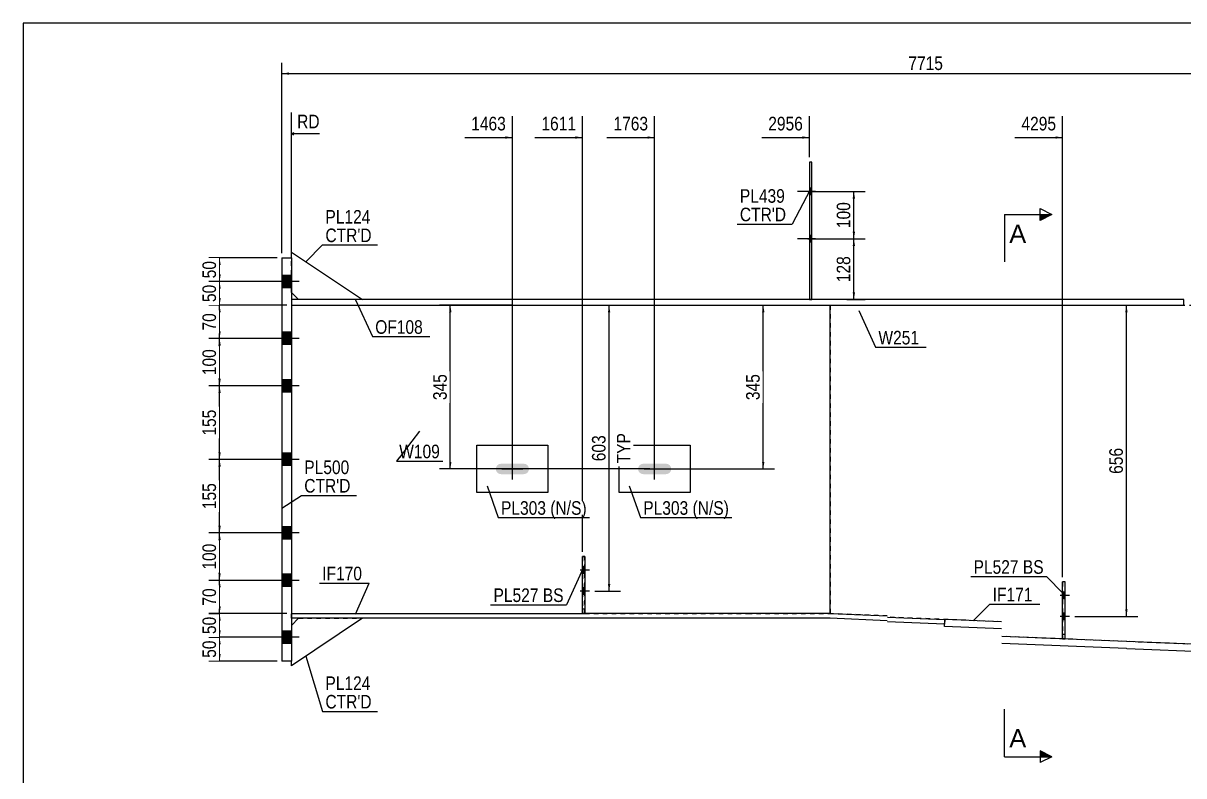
# Model space of a CAD drawing. Header units: millimetres. Extents: x -59 to 343, y -185 to 92.
# Drawn here: x -56.6 to 188.2, y -66.7 to 92 of the extents above; entities that cross this region are included whole.
import ezdxf

# ---------------------------------------------------------------- set-up
doc = ezdxf.new("R2010")
doc.units = ezdxf.units.MM
doc.linetypes.add('DXK_LINE_DOT1', pattern=[1.8814, 0.9407, -0.9407])
doc.linetypes.add('DXK_LINE_DOT2', pattern=[3.9198, 1.9599, -1.9599])
doc.styles.add('Arial', font='ARIAL.TTF', dxfattribs={"height": 0.2})
doc.styles.add('Arial Narrow', font='ARIALN.TTF', dxfattribs={"height": 0.2})

# ---------------------------------------------------------------- blocks, each defined once
blk = doc.blocks.new('Unknown-623699941-1210')
at = {"color": 5, "linetype": 'Continuous'}
for p, q in [((343.42, 91.96), (-56.58, 91.96)), ((-56.58, 91.96), (-56.58, -185.04))]:
    blk.add_line(p, q, dxfattribs=at)
blk = doc.blocks.new('Part-623699941-1585 - 1549')
at = {"color": 2, "linetype": 'Continuous'}
for p, q in [((113.63, -32.5), (113.63, 32.5)), ((251.7, -51.12), (251.54, -51.11))]:
    blk.add_line(p, q, dxfattribs=at)
at = {"color": 7, "linetype": 'DXK_LINE_DOT1'}
for p, q in [((113.63, 32.5), (125.63, 32.5)), ((125.73, 32.5), (149.75, 32.5)), ((149.85, 32.5), (176.1, 32.5)), ((176.2, 32.5), (200.2, 32.5)), ((200.3, 32.5), (226.55, 32.5)), ((226.65, 32.5), (265, 32.5)), ((265, 32.5), (251.7, -51.12)), ((125.63, -32.99), (113.63, -32.5)), ((149.75, -34.23), (125.73, -33.24)), ((176.1, -38.39), (149.85, -37.31)), ((200.2, -39.39), (176.2, -38.4)), ((226.55, -49.46), (200.3, -48.37)), ((251.54, -51.11), (226.65, -50.08))]:
    blk.add_line(p, q, dxfattribs=at)
blk = doc.blocks.new('Bolt-623699941-4650 - 1549')
at = {"color": 3, "linetype": 'DXK_LINE_DOT2'}
for p, q in [((164.1, -28.69), (160.8, -28.69)), ((163.15, -27.99), (162.65, -27.99)), ((163.15, -29.39), (162.65, -29.39)), ((164.1, -33.12), (160.8, -33.12)), ((163.15, -32.42), (162.65, -32.42)), ((163.15, -33.82), (162.65, -33.82))]:
    blk.add_line(p, q, dxfattribs=at)
blk = doc.blocks.new('Part-623699941-1558 - 1549')
at = {"color": 2, "linetype": 'Continuous'}
for p, q in [((27, 33.7), (0, 33.7)), ((0, 32.5), (27, 32.5)), ((96.1, 33.7), (27.1, 33.7)), ((27.1, 32.5), (96.1, 32.5)), ((125.63, 33.7), (96.2, 33.7)), ((96.2, 32.5), (125.63, 32.5)), ((149.75, 33.7), (125.73, 33.7)), ((125.73, 32.5), (149.75, 32.5)), ((176.1, 33.7), (149.85, 33.7)), ((149.85, 32.5), (176.1, 32.5)), ((188.2, 33.7), (176.2, 33.7)), ((176.2, 32.5), (188.2, 32.5)), ((188.2, 32.5), (188.2, 33.7))]:
    blk.add_line(p, q, dxfattribs=at)
at = {"color": 7, "linetype": 'DXK_LINE_DOT1'}
blk.add_line((0, 33.7), (0, 32.5), dxfattribs=at)
blk = doc.blocks.new('Part-623699941-1590 - 1549')
at = {"color": 2, "linetype": 'Continuous'}
for p, q in [((0, -32.5), (27, -32.5)), ((27, -33.5), (0, -33.5)), ((27.1, -32.5), (61.4, -32.5)), ((96.1, -33.5), (27.1, -33.5)), ((96.1, -32.5), (61.9, -32.5)), ((113.63, -32.5), (96.2, -32.5)), ((113.61, -33.5), (96.2, -33.5)), ((125.63, -34), (113.61, -33.5)), ((113.63, -32.5), (125.63, -32.99)), ((125.73, -33.24), (137.79, -33.74)), ((137.75, -34.74), (125.73, -34.24)), ((137.79, -33.74), (137.75, -34.74))]:
    blk.add_line(p, q, dxfattribs=at)
at = {"color": 7, "linetype": 'DXK_LINE_DOT1'}
for p, q in [((0, -33.5), (0, -32.5)), ((61.9, -32.5), (61.4, -32.5))]:
    blk.add_line(p, q, dxfattribs=at)
blk = doc.blocks.new('Part-623699941-1634 - 1549')
at = {"color": 2, "linetype": 'Continuous'}
for p, q in [((69.1, -7.01), (69.1, 2.99)), ((69.1, 2.99), (84.1, 2.99)), ((84.1, 2.99), (84.1, -7.01)), ((84.1, -7.01), (69.1, -7.01))]:
    blk.add_line(p, q, dxfattribs=at)
blk = doc.blocks.new('Part-623699941-1639 - 1549')
at = {"color": 2, "linetype": 'Continuous'}
for p, q in [((39.1, -7.01), (39.1, 2.99)), ((39.1, 2.99), (54.1, 2.99)), ((54.1, 2.99), (54.1, -7.01)), ((54.1, -7.01), (39.1, -7.01))]:
    blk.add_line(p, q, dxfattribs=at)
blk = doc.blocks.new('Part-623699941-4643 - 1549')
at = {"color": 2, "linetype": 'Continuous'}
for p, q in [((162.65, -37.82), (162.65, -25.82)), ((163.15, -25.82), (162.65, -25.82)), ((163.15, -37.82), (163.15, -25.82)), ((162.65, -37.82), (163.15, -37.82))]:
    blk.add_line(p, q, dxfattribs=at)
at = {"color": 7, "linetype": 'DXK_LINE_DOT1'}
blk.add_line((162.65, -36.82), (163.15, -36.82), dxfattribs=at)
blk = doc.blocks.new('Part-623699941-4644 - 1549')
at = {"color": 7, "linetype": 'DXK_LINE_DOT1'}
for p, q in [((162.65, -25.82), (162.65, -37.82)), ((163.15, -25.82), (162.65, -25.82)), ((163.15, -37.82), (163.15, -25.82)), ((162.65, -37.82), (163.15, -37.82))]:
    blk.add_line(p, q, dxfattribs=at)
blk = doc.blocks.new('Part-623699941-1831 - 1549')
at = {"color": 2, "linetype": 'Continuous'}
for p, q in [((0, 42.5), (0, 43.7)), ((0, 43.7), (15, 33.7)), ((1.5, 33.7), (0, 35.2))]:
    blk.add_line(p, q, dxfattribs=at)
at = {"color": 7, "linetype": 'DXK_LINE_DOT1'}
for p, q in [((0, 35.2), (0, 42.5)), ((15, 33.7), (1.5, 33.7))]:
    blk.add_line(p, q, dxfattribs=at)
blk = doc.blocks.new('Bolt-623699941-1752 - 1549')
at = {"linetype": 'Continuous'}
for points in [[(109.75, 55.8), (109.75, 57.2), (109.25, 57.2), (109.25, 55.8)], [(109.75, 55.8), (109.75, 57.2), (109.25, 57.2), (109.25, 55.8)], [(109.75, 45.8), (109.75, 47.2), (109.25, 47.2), (109.25, 45.8)], [(109.75, 45.8), (109.75, 47.2), (109.25, 47.2), (109.25, 45.8)]]:
    blk.add_hatch(color=3, dxfattribs=at).paths.add_polyline_path(points)
at = {"color": 3, "linetype": 'Continuous'}
for p, q in [((110.55, 56.5), (106.75, 56.5)), ((110.55, 56.5), (106.75, 56.5)), ((109.75, 57.2), (109.25, 57.2)), ((109.75, 57.2), (109.25, 57.2)), ((109.75, 55.8), (109.25, 55.8)), ((109.75, 55.8), (109.25, 55.8)), ((109.75, 47.2), (109.25, 47.2)), ((109.75, 47.2), (109.25, 47.2)), ((110.55, 46.5), (106.75, 46.5)), ((110.55, 46.5), (106.75, 46.5)), ((109.75, 45.8), (109.25, 45.8)), ((109.75, 45.8), (109.25, 45.8))]:
    blk.add_line(p, q, dxfattribs=at)
blk = doc.blocks.new('Bolt-623699941-4649 - 1549')
at = {"linetype": 'Continuous'}
for points in [[(163.15, -29.39), (163.15, -27.99), (162.65, -27.99), (162.65, -29.39)], [(163.15, -33.82), (163.15, -32.42), (162.65, -32.42), (162.65, -33.82)]]:
    blk.add_hatch(color=3, dxfattribs=at).paths.add_polyline_path(points)
at = {"color": 3, "linetype": 'Continuous'}
for p, q in [((163.15, -27.99), (162.65, -27.99)), ((163.95, -28.69), (162.65, -28.69)), ((163.15, -29.39), (162.65, -29.39)), ((163.15, -32.42), (162.65, -32.42)), ((163.95, -33.12), (162.65, -33.12)), ((163.15, -33.82), (162.65, -33.82))]:
    blk.add_line(p, q, dxfattribs=at)
blk = doc.blocks.new('Part-623699941-4645 - 1549')
at = {"color": 2, "linetype": 'Continuous'}
for p, q in [((61.4, -32.5), (61.4, -20.5)), ((61.4, -20.5), (61.9, -20.5)), ((61.9, -20.5), (61.9, -32.5)), ((61.9, -32.5), (61.4, -32.5))]:
    blk.add_line(p, q, dxfattribs=at)
at = {"color": 7, "linetype": 'DXK_LINE_DOT1'}
blk.add_line((61.4, -31.5), (61.9, -31.5), dxfattribs=at)
blk = doc.blocks.new('Bolt-623699941-4651 - 1549')
at = {"linetype": 'Continuous'}
for points in [[(61.9, -24.07), (61.9, -22.67), (61.4, -22.67), (61.4, -24.07)], [(61.9, -28.5), (61.9, -27.1), (61.4, -27.1), (61.4, -28.5)]]:
    blk.add_hatch(color=3, dxfattribs=at).paths.add_polyline_path(points)
at = {"color": 3, "linetype": 'Continuous'}
for p, q in [((61.9, -22.67), (61.4, -22.67)), ((62.7, -23.37), (61.4, -23.37)), ((61.9, -24.07), (61.4, -24.07)), ((61.9, -27.1), (61.4, -27.1)), ((62.7, -27.8), (61.4, -27.8)), ((61.9, -28.5), (61.4, -28.5))]:
    blk.add_line(p, q, dxfattribs=at)
blk = doc.blocks.new('Part-623699941-1743 - 1549')
at = {"color": 2, "linetype": 'Continuous'}
for p, q in [((109.75, 62.7), (109.25, 62.7)), ((109.25, 62.7), (109.25, 33.7)), ((109.75, 33.7), (109.75, 62.7))]:
    blk.add_line(p, q, dxfattribs=at)
at = {"color": 7, "linetype": 'DXK_LINE_DOT1'}
blk.add_line((109.25, 33.7), (109.75, 33.7), dxfattribs=at)
blk = doc.blocks.new('Part-623699941-1792 - 1549')
at = {"color": 7, "linetype": 'DXK_LINE_DOT1'}
for p, q in [((0, 32.5), (0, -32.5)), ((0, 32.5), (27, 32.5)), ((27.1, 32.5), (96.1, 32.5)), ((96.2, 32.5), (113.63, 32.5)), ((113.63, 32.5), (113.63, -32.5)), ((0, -32.5), (27, -32.5)), ((27.1, -32.5), (61.4, -32.5)), ((61.9, -32.5), (96.1, -32.5)), ((96.2, -32.5), (113.63, -32.5))]:
    blk.add_line(p, q, dxfattribs=at)
blk = doc.blocks.new('Bolt-623699941-1749 - 1549')
at = {"linetype": 'Continuous'}
blk.add_hatch(color=3, dxfattribs=at).paths.add_polyline_path([(79.78, -2.79), (80.02, -2.43), (80.1, -2.01), (80.02, -1.59), (79.78, -1.23), (79.42, -0.99), (79, -0.91), (74.2, -0.91), (73.78, -0.99), (73.42, -1.23), (73.18, -1.59), (73.1, -2.01), (73.18, -2.43), (73.42, -2.79), (73.78, -3.02), (74.2, -3.11), (79, -3.11), (79.42, -3.02)])
at = {"color": 3, "linetype": 'Continuous'}
for p, q in [((76.6, -4.21), (76.6, 0.19)), ((74.4, -2.01), (78.8, -2.01))]:
    blk.add_line(p, q, dxfattribs=at)
blk = doc.blocks.new('Bolt-623699941-1751 - 1549')
at = {"linetype": 'Continuous'}
for points in [[(-2, 38.8), (-2, 36.2), (0, 36.2), (0, 38.8)], [(-2, 38.8), (-2, 36.2), (0, 36.2), (0, 38.8)], [(-2, 26.8), (-2, 24.2), (0, 24.2), (0, 26.8)], [(-2, 26.8), (-2, 24.2), (0, 24.2), (0, 26.8)], [(-2, 16.8), (-2, 14.2), (0, 14.2), (0, 16.8)], [(-2, 16.8), (-2, 14.2), (0, 14.2), (0, 16.8)], [(-2, 1.3), (-2, -1.3), (0, -1.3), (0, 1.3)], [(-2, 1.3), (-2, -1.3), (0, -1.3), (0, 1.3)], [(-2, -14.2), (-2, -16.8), (0, -16.8), (0, -14.2)], [(-2, -14.2), (-2, -16.8), (0, -16.8), (0, -14.2)], [(-2, -24.2), (-2, -26.8), (0, -26.8), (0, -24.2)], [(-2, -24.2), (-2, -26.8), (0, -26.8), (0, -24.2)], [(-2, -36.2), (-2, -38.8), (0, -38.8), (0, -36.2)], [(-2, -36.2), (-2, -38.8), (0, -38.8), (0, -36.2)]]:
    blk.add_hatch(color=3, dxfattribs=at).paths.add_polyline_path(points)
at = {"color": 3, "linetype": 'Continuous'}
for p, q in [((1.59, 37.5), (-9, 37.5)), ((1.59, 37.5), (-9, 37.5)), ((0, 38.8), (-2, 38.8)), ((0, 38.8), (-2, 38.8)), ((0, 36.2), (-2, 36.2)), ((0, 36.2), (-2, 36.2)), ((1.59, 25.5), (-9, 25.5)), ((1.59, 25.5), (-9, 25.5)), ((0, 26.8), (-2, 26.8)), ((0, 26.8), (-2, 26.8)), ((0, 24.2), (-2, 24.2)), ((0, 24.2), (-2, 24.2)), ((1.59, 15.5), (-9, 15.5)), ((1.59, 15.5), (-9, 15.5)), ((0, 16.8), (-2, 16.8)), ((0, 16.8), (-2, 16.8)), ((0, 14.2), (-2, 14.2)), ((0, 14.2), (-2, 14.2)), ((1.59, 0), (-9, 0)), ((1.59, 0), (-9, 0)), ((0, 1.3), (-2, 1.3)), ((0, 1.3), (-2, 1.3)), ((0, -1.3), (-2, -1.3)), ((0, -1.3), (-2, -1.3)), ((0, -14.2), (-2, -14.2)), ((0, -14.2), (-2, -14.2)), ((1.59, -15.5), (-9, -15.5)), ((1.59, -15.5), (-9, -15.5)), ((0, -16.8), (-2, -16.8)), ((0, -16.8), (-2, -16.8)), ((0, -24.2), (-2, -24.2)), ((0, -24.2), (-2, -24.2)), ((1.59, -25.5), (-9, -25.5)), ((1.59, -25.5), (-9, -25.5)), ((0, -26.8), (-2, -26.8)), ((0, -26.8), (-2, -26.8)), ((0, -36.2), (-2, -36.2)), ((0, -36.2), (-2, -36.2)), ((1.59, -37.5), (-9, -37.5)), ((1.59, -37.5), (-9, -37.5)), ((0, -38.8), (-2, -38.8)), ((0, -38.8), (-2, -38.8))]:
    blk.add_line(p, q, dxfattribs=at)
blk = doc.blocks.new('Part-623699941-4646 - 1549')
at = {"color": 7, "linetype": 'DXK_LINE_DOT1'}
for p, q in [((61.4, -20.5), (61.4, -32.5)), ((61.9, -20.5), (61.4, -20.5)), ((61.9, -32.5), (61.9, -20.5)), ((61.4, -32.5), (61.9, -32.5))]:
    blk.add_line(p, q, dxfattribs=at)
blk = doc.blocks.new('Bolt-623699941-1755 - 1549')
at = {"linetype": 'Continuous'}
blk.add_hatch(color=3, dxfattribs=at).paths.add_polyline_path([(49.78, -2.79), (50.02, -2.43), (50.1, -2.01), (50.02, -1.59), (49.78, -1.23), (49.42, -0.99), (49, -0.91), (44.2, -0.91), (43.78, -0.99), (43.42, -1.23), (43.18, -1.59), (43.1, -2.01), (43.18, -2.43), (43.42, -2.79), (43.78, -3.02), (44.2, -3.11), (49, -3.11), (49.42, -3.02)])
at = {"color": 3, "linetype": 'Continuous'}
for p, q in [((46.6, -4.21), (46.6, 0.19)), ((44.4, -2.01), (48.8, -2.01))]:
    blk.add_line(p, q, dxfattribs=at)
blk = doc.blocks.new('Part-623699941-1797 - 1549')
at = {"color": 2, "linetype": 'Continuous'}
for p, q in [((137.73, -35.24), (137.79, -33.74)), ((149.75, -34.23), (137.79, -33.74)), ((149.75, -35.73), (137.73, -35.24)), ((176.1, -38.39), (149.85, -37.31)), ((176.1, -39.89), (149.85, -38.81)), ((200.2, -39.39), (176.2, -38.4)), ((200.2, -40.89), (176.2, -39.9)), ((213.1, -48.9), (200.3, -48.37)), ((226.55, -49.46), (213.35, -48.91)), ((226.55, -50.96), (200.3, -49.88)), ((251.54, -51.11), (226.65, -50.08)), ((251.48, -52.56), (251.54, -51.11)), ((251.47, -52.61), (226.65, -51.59))]:
    blk.add_line(p, q, dxfattribs=at)
at = {"color": 7, "linetype": 'DXK_LINE_DOT1'}
for q in [(251.48, -52.56), (251.47, -52.61)]:
    blk.add_line((251.47, -52.61), q, dxfattribs=at)
blk = doc.blocks.new('Part-623699941-1826 - 1549')
at = {"color": 2, "linetype": 'Continuous'}
for p, q in [((15, -33.5), (0, -43.5)), ((1.5, -33.5), (0, -35)), ((0, -43.5), (0, -42.5))]:
    blk.add_line(p, q, dxfattribs=at)
at = {"color": 7, "linetype": 'DXK_LINE_DOT1'}
for p, q in [((1.5, -33.5), (15, -33.5)), ((0, -35), (0, -42.5))]:
    blk.add_line(p, q, dxfattribs=at)
blk = doc.blocks.new('Part-623699941-1860 - 1549')
at = {"color": 2, "linetype": 'Continuous'}
for p, q in [((-2, 42.5), (0, 42.5)), ((-2, 42.5), (-2, -42.5)), ((0, 42.5), (0, -42.5)), ((0, -42.5), (-2, -42.5))]:
    blk.add_line(p, q, dxfattribs=at)
blk = doc.blocks.new('Bolt-623699941-4652 - 1549')
at = {"color": 3, "linetype": 'DXK_LINE_DOT2'}
for p, q in [((62.85, -23.37), (59.55, -23.37)), ((61.9, -22.67), (61.4, -22.67)), ((61.9, -24.07), (61.4, -24.07)), ((62.85, -27.8), (59.55, -27.8)), ((61.9, -27.1), (61.4, -27.1)), ((61.9, -28.5), (61.4, -28.5))]:
    blk.add_line(p, q, dxfattribs=at)
blk = doc.blocks.new('StraightDimension-623699941-2163 - 1549')
at = {"linetype": 'Continuous'}
for points in [[(-15.42, 14), (-15.17, 15.5), (-14.92, 14)], [(-14.92, 1.5), (-15.17, 0), (-15.42, 1.5)]]:
    blk.add_hatch(color=7, dxfattribs=at).paths.add_polyline_path(points)
at = {"color": 7, "linetype": 'Continuous'}
for p, q in [((-1, 15.5), (-17.42, 15.5)), ((-15.17, 0), (-15.17, 15.5)), ((-1, 0), (-17.42, 0))]:
    blk.add_line(p, q, dxfattribs=at)
at = {"color": 0}
blk.add_wipeout([(-15.32, 11.09), (-19.52, 11.09), (-19.52, 4.41), (-15.32, 4.41)], dxfattribs=at)
at = {"color": 3, "style": 'Arial Narrow'}
blk.add_text('155', height=2.863, rotation=90.0002, dxfattribs=at).set_placement((-15.92, 5.01))
blk = doc.blocks.new('StraightDimension-623699941-7065 - 1549')
at = {"linetype": 'Continuous'}
blk.add_hatch(color=7, dxfattribs=at).paths.add_polyline_path([(45.1, 68.11), (46.6, 67.86), (45.1, 67.61)])
at = {"color": 7, "linetype": 'Continuous'}
for p, q in [((46.6, -1.01), (46.6, 72.36)), ((36.54, 67.86), (46.6, 67.86))]:
    blk.add_line(p, q, dxfattribs=at)
at = {"color": 0, "linetype": 'Continuous'}
blk.add_wipeout([(6.53, 69.21), (6.53, 73.41), (0.59, 73.41), (0.59, 69.21)], dxfattribs=at)
at = {"color": 7, "linetype": 'Continuous'}
for p, q in [((0, 43.5), (0, 73.11)), ((0.5, 68.86), (0, 68.61)), ((0.5, 68.36), (0, 68.61)), ((5.93, 68.61), (0, 68.61))]:
    blk.add_line(p, q, dxfattribs=at)
at = {"color": 3, "linetype": 'Continuous', "style": 'Arial Narrow'}
blk.add_text('RD', height=2.863, dxfattribs=at).set_placement((1.19, 69.81))
at = {"color": 0}
blk.add_wipeout([(45.83, 68.76), (45.83, 72.96), (37.31, 72.96), (37.31, 68.76)], dxfattribs=at)
at = {"color": 3, "style": 'Arial Narrow'}
blk.add_text('1463', height=2.863, dxfattribs=at).set_placement((37.91, 69.36))
blk = doc.blocks.new('StraightDimension-623699941-7063 - 1549')
at = {"linetype": 'Continuous'}
blk.add_hatch(color=7, dxfattribs=at).paths.add_polyline_path([(75.1, 68.11), (76.6, 67.86), (75.1, 67.61)])
at = {"color": 7, "linetype": 'Continuous'}
for p, q in [((76.6, -1.01), (76.6, 72.36)), ((66.54, 67.86), (76.6, 67.86))]:
    blk.add_line(p, q, dxfattribs=at)
at = {"color": 0}
blk.add_wipeout([(75.83, 68.76), (75.83, 72.96), (67.31, 72.96), (67.31, 68.76)], dxfattribs=at)
at = {"color": 3, "style": 'Arial Narrow'}
blk.add_text('1763', height=2.863, dxfattribs=at).set_placement((67.91, 69.36))
blk = doc.blocks.new('StraightDimension-623699941-2223 - 1549')
at = {"linetype": 'Continuous'}
for points in [[(-15.42, 31), (-15.17, 32.5), (-14.92, 31)], [(-14.92, 27), (-15.17, 25.5), (-15.42, 27)]]:
    blk.add_hatch(color=7, dxfattribs=at).paths.add_polyline_path(points)
at = {"color": 7, "linetype": 'Continuous'}
for p, q in [((-1, 32.5), (-17.42, 32.5)), ((-15.17, 25.5), (-15.17, 32.5)), ((-1, 25.5), (-17.42, 25.5))]:
    blk.add_line(p, q, dxfattribs=at)
at = {"color": 0}
blk.add_wipeout([(-15.32, 31.43), (-19.52, 31.43), (-19.52, 26.57), (-15.32, 26.57)], dxfattribs=at)
at = {"color": 3, "style": 'Arial Narrow'}
blk.add_text('70', height=2.863, rotation=90.0002, dxfattribs=at).set_placement((-15.92, 27.17))
blk = doc.blocks.new('StraightDimension-623699941-7061 - 1549')
at = {"linetype": 'Continuous'}
blk.add_hatch(color=7, dxfattribs=at).paths.add_polyline_path([(161.15, 68.11), (162.65, 67.86), (161.15, 67.61)])
at = {"color": 7, "linetype": 'Continuous'}
for p, q in [((162.65, -24.82), (162.65, 72.36)), ((152.59, 67.86), (162.65, 67.86))]:
    blk.add_line(p, q, dxfattribs=at)
at = {"color": 0}
blk.add_wipeout([(161.87, 68.76), (161.87, 72.96), (153.36, 72.96), (153.36, 68.76)], dxfattribs=at)
at = {"color": 3, "style": 'Arial Narrow'}
blk.add_text('4295', height=2.863, dxfattribs=at).set_placement((153.96, 69.36))
blk = doc.blocks.new('StraightDimension-623699941-7064 - 1549')
at = {"linetype": 'Continuous'}
blk.add_hatch(color=7, dxfattribs=at).paths.add_polyline_path([(59.9, 68.11), (61.4, 67.86), (59.9, 67.61)])
at = {"color": 7, "linetype": 'Continuous'}
for p, q in [((61.4, -19.5), (61.4, 72.36)), ((51.34, 67.86), (61.4, 67.86))]:
    blk.add_line(p, q, dxfattribs=at)
at = {"color": 0}
blk.add_wipeout([(60.63, 68.76), (60.63, 72.96), (52.11, 72.96), (52.11, 68.76)], dxfattribs=at)
at = {"color": 3, "style": 'Arial Narrow'}
blk.add_text('1611', height=2.863, dxfattribs=at).set_placement((52.71, 69.36))
blk = doc.blocks.new('StraightDimension-623699941-7062 - 1549')
at = {"linetype": 'Continuous'}
blk.add_hatch(color=7, dxfattribs=at).paths.add_polyline_path([(107.75, 68.11), (109.25, 67.86), (107.75, 67.61)])
at = {"color": 7, "linetype": 'Continuous'}
for p, q in [((109.25, 63.7), (109.25, 72.36)), ((99.19, 67.86), (109.25, 67.86))]:
    blk.add_line(p, q, dxfattribs=at)
at = {"color": 0}
blk.add_wipeout([(108.48, 68.76), (108.48, 72.96), (99.96, 72.96), (99.96, 68.76)], dxfattribs=at)
at = {"color": 3, "style": 'Arial Narrow'}
blk.add_text('2956', height=2.863, dxfattribs=at).set_placement((100.56, 69.36))
blk = doc.blocks.new('StraightDimension-623699941-7397 - 1549')
at = {"linetype": 'Continuous'}
for points in [[(118.36, 55), (118.61, 56.5), (118.86, 55)], [(118.86, 48), (118.61, 46.5), (118.36, 48)]]:
    blk.add_hatch(color=7, dxfattribs=at).paths.add_polyline_path(points)
at = {"color": 7, "linetype": 'Continuous'}
for p, q in [((108.88, 56.5), (121.01, 56.5)), ((118.61, 46.5), (118.61, 56.5)), ((108.88, 46.5), (121.01, 46.5))]:
    blk.add_line(p, q, dxfattribs=at)
at = {"color": 0}
blk.add_wipeout([(118.46, 54.84), (114.26, 54.84), (114.26, 48.16), (118.46, 48.16)], dxfattribs=at)
at = {"color": 3, "style": 'Arial Narrow'}
blk.add_text('100', height=2.863, rotation=90.0002, dxfattribs=at).set_placement((117.86, 48.76))
blk = doc.blocks.new('StraightDimension-623699941-2005 - 1549')
at = {"linetype": 'Continuous'}
for points in [[(33.25, 31), (33.5, 32.5), (33.75, 31)], [(33.75, -0.51), (33.5, -2.01), (33.25, -0.51)]]:
    blk.add_hatch(color=7, dxfattribs=at).paths.add_polyline_path(points)
at = {"color": 7, "linetype": 'Continuous'}
for p, q in [((46.4, 32.5), (31.25, 32.5)), ((33.5, -2.01), (33.5, 32.5)), ((75.6, -2.01), (31.25, -2.01))]:
    blk.add_line(p, q, dxfattribs=at)
at = {"color": 0}
blk.add_wipeout([(33.35, 18.59), (29.15, 18.59), (29.15, 11.9), (33.35, 11.9)], dxfattribs=at)
at = {"color": 3, "style": 'Arial Narrow'}
blk.add_text('345', height=2.863, rotation=90.0002, dxfattribs=at).set_placement((32.75, 12.5))
blk = doc.blocks.new('StraightDimension-623699941-2144 - 1549')
at = {"linetype": 'Continuous'}
blk.add_hatch(color=7, dxfattribs=at).paths.add_polyline_path([(-0.5, 81.09), (-2, 81.34), (-0.5, 81.59)])
at = {"color": 7, "linetype": 'Continuous'}
for p, q in [((-2, 43.5), (-2, 83.59)), ((-2, 81.34), (269.51, 81.34))]:
    blk.add_line(p, q, dxfattribs=at)
at = {"color": 0}
blk.add_wipeout([(138.01, 81.49), (138.01, 85.69), (129.5, 85.69), (129.5, 81.49)], dxfattribs=at)
at = {"color": 3, "style": 'Arial Narrow'}
blk.add_text('7715', height=2.863, dxfattribs=at).set_placement((130.1, 82.09))
blk = doc.blocks.new('StraightDimension-623699941-2153 - 1549')
at = {"linetype": 'Continuous'}
for points in [[(99.25, 31), (99.5, 32.5), (99.75, 31)], [(99.75, -0.51), (99.5, -2.01), (99.25, -0.51)]]:
    blk.add_hatch(color=7, dxfattribs=at).paths.add_polyline_path(points)
at = {"color": 7, "linetype": 'Continuous'}
for p, q in [((63.8, 32.5), (101.9, 32.5)), ((99.5, -2.01), (99.5, 32.5)), ((77.6, -2.01), (101.9, -2.01))]:
    blk.add_line(p, q, dxfattribs=at)
at = {"color": 0}
blk.add_wipeout([(99.35, 18.59), (95.15, 18.59), (95.15, 11.9), (99.35, 11.9)], dxfattribs=at)
at = {"color": 3, "style": 'Arial Narrow'}
blk.add_text('345', height=2.863, rotation=90.0002, dxfattribs=at).set_placement((98.75, 12.5))
blk = doc.blocks.new('StraightDimension-623699941-2180 - 1549')
at = {"linetype": 'Continuous'}
for points in [[(-15.42, -1.5), (-15.17, 0), (-14.92, -1.5)], [(-14.92, -14), (-15.17, -15.5), (-15.42, -14)]]:
    blk.add_hatch(color=7, dxfattribs=at).paths.add_polyline_path(points)
at = {"color": 7, "linetype": 'Continuous'}
for p, q in [((-1, 0), (-17.42, 0)), ((-15.17, -15.5), (-15.17, 0)), ((-1, -15.5), (-17.42, -15.5))]:
    blk.add_line(p, q, dxfattribs=at)
at = {"color": 0}
blk.add_wipeout([(-15.32, -4.41), (-19.52, -4.41), (-19.52, -11.09), (-15.32, -11.09)], dxfattribs=at)
at = {"color": 3, "style": 'Arial Narrow'}
blk.add_text('155', height=2.863, rotation=90.0002, dxfattribs=at).set_placement((-15.92, -10.49))
blk = doc.blocks.new('StraightDimension-623699941-2197 - 1549')
at = {"linetype": 'Continuous'}
for points in [[(-15.42, -17), (-15.17, -15.5), (-14.92, -17)], [(-14.92, -24), (-15.17, -25.5), (-15.42, -24)]]:
    blk.add_hatch(color=7, dxfattribs=at).paths.add_polyline_path(points)
at = {"color": 7, "linetype": 'Continuous'}
for p, q in [((-1, -15.5), (-17.42, -15.5)), ((-15.17, -25.5), (-15.17, -15.5)), ((-1, -25.5), (-17.42, -25.5))]:
    blk.add_line(p, q, dxfattribs=at)
at = {"color": 0}
blk.add_wipeout([(-15.32, -17.16), (-19.52, -17.16), (-19.52, -23.84), (-15.32, -23.84)], dxfattribs=at)
at = {"color": 3, "style": 'Arial Narrow'}
blk.add_text('100', height=2.863, rotation=90.0002, dxfattribs=at).set_placement((-15.92, -23.24))
blk = doc.blocks.new('StraightDimension-623699941-2231 - 1549')
at = {"linetype": 'Continuous'}
for points in [[(-15.42, 24), (-15.17, 25.5), (-14.92, 24)], [(-14.92, 17), (-15.17, 15.5), (-15.42, 17)]]:
    blk.add_hatch(color=7, dxfattribs=at).paths.add_polyline_path(points)
at = {"color": 7, "linetype": 'Continuous'}
for p, q in [((-1, 25.5), (-17.42, 25.5)), ((-15.17, 15.5), (-15.17, 25.5)), ((-1, 15.5), (-17.42, 15.5))]:
    blk.add_line(p, q, dxfattribs=at)
at = {"color": 0}
blk.add_wipeout([(-15.32, 23.84), (-19.52, 23.84), (-19.52, 17.16), (-15.32, 17.16)], dxfattribs=at)
at = {"color": 3, "style": 'Arial Narrow'}
blk.add_text('100', height=2.863, rotation=90.0002, dxfattribs=at).set_placement((-15.92, 17.76))
blk = doc.blocks.new('StraightDimension-623699941-2240 - 1549')
at = {"linetype": 'Continuous'}
for points in [[(-15.42, -39), (-15.17, -37.5), (-14.92, -39)], [(-14.92, -41), (-15.17, -42.5), (-15.42, -41)]]:
    blk.add_hatch(color=7, dxfattribs=at).paths.add_polyline_path(points)
at = {"color": 7, "linetype": 'Continuous'}
for p, q in [((-1, -37.5), (-17.42, -37.5)), ((-15.17, -42.5), (-15.17, -37.5)), ((-3, -42.5), (-17.42, -42.5))]:
    blk.add_line(p, q, dxfattribs=at)
at = {"color": 0}
blk.add_wipeout([(-15.32, -37.57), (-19.52, -37.57), (-19.52, -42.43), (-15.32, -42.43)], dxfattribs=at)
at = {"color": 3, "style": 'Arial Narrow'}
blk.add_text('50', height=2.863, rotation=90.0002, dxfattribs=at).set_placement((-15.92, -41.83))
blk = doc.blocks.new('StraightDimension-623699941-2257 - 1549')
at = {"linetype": 'Continuous'}
for points in [[(-15.42, -34), (-15.17, -32.5), (-14.92, -34)], [(-14.92, -36), (-15.17, -37.5), (-15.42, -36)]]:
    blk.add_hatch(color=7, dxfattribs=at).paths.add_polyline_path(points)
at = {"color": 7, "linetype": 'Continuous'}
for p, q in [((-1, -32.5), (-17.42, -32.5)), ((-15.17, -37.5), (-15.17, -32.5)), ((-1, -37.5), (-17.42, -37.5))]:
    blk.add_line(p, q, dxfattribs=at)
at = {"color": 0}
blk.add_wipeout([(-15.32, -32.57), (-19.52, -32.57), (-19.52, -37.43), (-15.32, -37.43)], dxfattribs=at)
at = {"color": 3, "style": 'Arial Narrow'}
blk.add_text('50', height=2.863, rotation=90.0002, dxfattribs=at).set_placement((-15.92, -36.83))
blk = doc.blocks.new('StraightDimension-623699941-2272 - 1549')
at = {"linetype": 'Continuous'}
for points in [[(-15.42, -27), (-15.17, -25.5), (-14.92, -27)], [(-14.92, -31), (-15.17, -32.5), (-15.42, -31)]]:
    blk.add_hatch(color=7, dxfattribs=at).paths.add_polyline_path(points)
at = {"color": 7, "linetype": 'Continuous'}
for p, q in [((-1, -25.5), (-17.42, -25.5)), ((-15.17, -32.5), (-15.17, -25.5)), ((-1, -32.5), (-17.42, -32.5))]:
    blk.add_line(p, q, dxfattribs=at)
at = {"color": 0}
blk.add_wipeout([(-15.32, -26.57), (-19.52, -26.57), (-19.52, -31.43), (-15.32, -31.43)], dxfattribs=at)
at = {"color": 3, "style": 'Arial Narrow'}
blk.add_text('70', height=2.863, rotation=90.0002, dxfattribs=at).set_placement((-15.92, -30.83))
blk = doc.blocks.new('StraightDimension-623699941-2278 - 1549')
at = {"linetype": 'Continuous'}
for points in [[(-15.42, 41), (-15.17, 42.5), (-14.92, 41)], [(-14.92, 39), (-15.17, 37.5), (-15.42, 39)]]:
    blk.add_hatch(color=7, dxfattribs=at).paths.add_polyline_path(points)
at = {"color": 7, "linetype": 'Continuous'}
for p, q in [((-3, 42.5), (-17.42, 42.5)), ((-15.17, 37.5), (-15.17, 42.5)), ((-1, 37.5), (-17.42, 37.5))]:
    blk.add_line(p, q, dxfattribs=at)
at = {"color": 0}
blk.add_wipeout([(-15.32, 42.43), (-19.52, 42.43), (-19.52, 37.57), (-15.32, 37.57)], dxfattribs=at)
at = {"color": 3, "style": 'Arial Narrow'}
blk.add_text('50', height=2.863, rotation=90.0002, dxfattribs=at).set_placement((-15.92, 38.17))
blk = doc.blocks.new('StraightDimension-623699941-4613 - 1549')
at = {"linetype": 'Continuous'}
for points in [[(-15.42, 36), (-15.17, 37.5), (-14.92, 36)], [(-14.92, 34), (-15.17, 32.5), (-15.42, 34)]]:
    blk.add_hatch(color=7, dxfattribs=at).paths.add_polyline_path(points)
at = {"color": 7, "linetype": 'Continuous'}
for p, q in [((-1, 37.5), (-17.42, 37.5)), ((-15.17, 32.5), (-15.17, 37.5)), ((-1, 32.5), (-17.42, 32.5))]:
    blk.add_line(p, q, dxfattribs=at)
at = {"color": 0}
blk.add_wipeout([(-15.32, 37.43), (-19.52, 37.43), (-19.52, 32.57), (-15.32, 32.57)], dxfattribs=at)
at = {"color": 3, "style": 'Arial Narrow'}
blk.add_text('50', height=2.863, rotation=90.0002, dxfattribs=at).set_placement((-15.92, 33.17))
blk = doc.blocks.new('StraightDimension-623699941-7398 - 1549')
at = {"linetype": 'Continuous'}
for points in [[(118.36, 45), (118.61, 46.5), (118.86, 45)], [(118.86, 35.2), (118.61, 33.7), (118.36, 35.2)]]:
    blk.add_hatch(color=7, dxfattribs=at).paths.add_polyline_path(points)
at = {"color": 7, "linetype": 'Continuous'}
for p, q in [((108.88, 46.5), (121.01, 46.5)), ((118.61, 33.7), (118.61, 46.5)), ((117.13, 33.7), (121.01, 33.7))]:
    blk.add_line(p, q, dxfattribs=at)
at = {"color": 0}
blk.add_wipeout([(118.46, 43.44), (114.26, 43.44), (114.26, 36.76), (118.46, 36.76)], dxfattribs=at)
at = {"color": 3, "style": 'Arial Narrow'}
blk.add_text('128', height=2.863, rotation=90.0002, dxfattribs=at).set_placement((117.86, 37.36))
blk = doc.blocks.new('StraightDimension-623699941-7419 - 1549')
at = {"linetype": 'Continuous'}
for points in [[(66.74, 31), (66.99, 32.5), (67.24, 31)], [(67.24, -26.3), (66.99, -27.8), (66.74, -26.3)]]:
    blk.add_hatch(color=7, dxfattribs=at).paths.add_polyline_path(points)
at = {"color": 7, "linetype": 'Continuous'}
for p, q in [((63.98, 32.5), (69.39, 32.5)), ((66.99, -27.8), (66.99, 32.5)), ((63.98, -27.8), (69.39, -27.8))]:
    blk.add_line(p, q, dxfattribs=at)
at = {"color": 0}
blk.add_wipeout([(66.84, 5.69), (62.64, 5.69), (62.64, -0.99), (66.84, -0.99)], dxfattribs=at)
at = {"color": 3, "style": 'Arial Narrow'}
blk.add_text('603', height=2.863, rotation=90.0002, dxfattribs=at).set_placement((66.24, -0.39))
at = {"color": 0, "linetype": 'Continuous'}
blk.add_wipeout([(72.09, 6.14), (67.89, 6.14), (67.89, -1.44), (72.09, -1.44)], dxfattribs=at)
at = {"color": 3, "linetype": 'Continuous', "style": 'Arial Narrow'}
blk.add_text('TYP', height=2.863, rotation=90.0002, dxfattribs=at).set_placement((71.49, -0.84))
blk = doc.blocks.new('StraightDimension-623699941-7450 - 1549')
at = {"linetype": 'Continuous'}
for points in [[(175.85, 31), (176.1, 32.5), (176.35, 31)], [(176.35, -31.62), (176.1, -33.12), (175.85, -31.62)]]:
    blk.add_hatch(color=7, dxfattribs=at).paths.add_polyline_path(points)
at = {"color": 7, "linetype": 'Continuous'}
for p, q in [((176.1, -33.12), (176.1, 32.5)), ((176.1, 32.5), (176.1, 32.5)), ((165.22, -33.12), (178.5, -33.12))]:
    blk.add_line(p, q, dxfattribs=at)
at = {"color": 0}
blk.add_wipeout([(175.95, 3.03), (171.75, 3.03), (171.75, -3.65), (175.95, -3.65)], dxfattribs=at)
at = {"color": 3, "style": 'Arial Narrow'}
blk.add_text('656', height=2.863, rotation=90.0002, dxfattribs=at).set_placement((175.35, -3.05))
blk = doc.blocks.new('Mark-623699941-1586 - 1549')
at = {"color": 0}
blk.add_wipeout([(14.88, -25.48), (14.88, -22.48), (6.48, -22.48), (6.48, -25.48)], dxfattribs=at)
blk.add_wipeout([(14.88, -25.48), (14.88, -22.48), (6.48, -22.48), (6.48, -25.48)], dxfattribs=at)
at = {"color": 7, "linetype": 'Continuous'}
for p in [(5.88, -26.08), (13.52, -32.64)]:
    blk.add_line(p, (16.38, -26.08), dxfattribs=at)
at = {"color": 3, "style": 'Arial Narrow'}
blk.add_text('IF170', height=2.863, dxfattribs=at).set_placement((6.48, -25.48))
blk = doc.blocks.new('Mark-623699941-1554 - 1549')
at = {"color": 0}
blk.add_wipeout([(27.71, 26.48), (27.71, 29.48), (17.66, 29.48), (17.66, 26.48)], dxfattribs=at)
blk.add_wipeout([(27.71, 26.48), (27.71, 29.48), (17.66, 29.48), (17.66, 26.48)], dxfattribs=at)
at = {"color": 7, "linetype": 'Continuous'}
for p, q in [((13.52, 33.62), (17.06, 25.88)), ((17.06, 25.88), (29.21, 25.88))]:
    blk.add_line(p, q, dxfattribs=at)
at = {"color": 3, "style": 'Arial Narrow'}
blk.add_text('OF108', height=2.863, dxfattribs=at).set_placement((17.66, 26.48))
blk = doc.blocks.new('Mark-623699941-1581 - 1549')
at = {"color": 0}
blk.add_wipeout([(132.38, 24.24), (132.38, 27.24), (123.79, 27.24), (123.79, 24.24)], dxfattribs=at)
blk.add_wipeout([(132.38, 24.24), (132.38, 27.24), (123.79, 27.24), (123.79, 24.24)], dxfattribs=at)
at = {"color": 7, "linetype": 'Continuous'}
for p, q in [((119.65, 31.38), (123.19, 23.64)), ((123.19, 23.64), (133.88, 23.64))]:
    blk.add_line(p, q, dxfattribs=at)
at = {"color": 3, "style": 'Arial Narrow'}
blk.add_text('W251', height=2.863, dxfattribs=at).set_placement((123.79, 24.24))
blk = doc.blocks.new('Mark-623699941-1630 - 1549')
at = {"color": 0}
blk.add_wipeout([(83.69, -11.67), (83.69, -8.67), (74.19, -8.67), (74.19, -11.67)], dxfattribs=at)
blk.add_wipeout([(83.69, -11.67), (83.69, -8.67), (74.19, -8.67), (74.19, -11.67)], dxfattribs=at)
at = {"color": 7, "linetype": 'Continuous'}
blk.add_line((71.24, -5.57), (73.59, -12.27), dxfattribs=at)
at = {"color": 0}
blk.add_wipeout([(92.26, -11.67), (92.26, -8.67), (84.59, -8.67), (84.59, -11.67)], dxfattribs=at)
blk.add_wipeout([(92.26, -11.67), (92.26, -8.67), (84.59, -8.67), (84.59, -11.67)], dxfattribs=at)
at = {"color": 7, "linetype": 'Continuous'}
blk.add_line((73.59, -12.27), (92.86, -12.27), dxfattribs=at)
at = {"color": 3, "style": 'Arial Narrow'}
for s, p in [('PL303', (74.19, -11.67)), ('(N/', (84.59, -11.67)), ('S)', (88.97, -11.67))]:
    blk.add_text(s, height=2.863, dxfattribs=at).set_placement(p)
blk = doc.blocks.new('Mark-623699941-1635 - 1549')
at = {"color": 0}
blk.add_wipeout([(53.69, -11.67), (53.69, -8.67), (44.19, -8.67), (44.19, -11.67)], dxfattribs=at)
blk.add_wipeout([(53.69, -11.67), (53.69, -8.67), (44.19, -8.67), (44.19, -11.67)], dxfattribs=at)
at = {"color": 7, "linetype": 'Continuous'}
blk.add_line((41.24, -5.57), (43.59, -12.27), dxfattribs=at)
at = {"color": 0}
blk.add_wipeout([(62.26, -11.67), (62.26, -8.67), (54.59, -8.67), (54.59, -11.67)], dxfattribs=at)
blk.add_wipeout([(62.26, -11.67), (62.26, -8.67), (54.59, -8.67), (54.59, -11.67)], dxfattribs=at)
at = {"color": 7, "linetype": 'Continuous'}
blk.add_line((43.59, -12.27), (62.86, -12.27), dxfattribs=at)
at = {"color": 3, "style": 'Arial Narrow'}
for s, p in [('PL303', (44.19, -11.67)), ('(N/', (54.59, -11.67)), ('S)', (58.97, -11.67))]:
    blk.add_text(s, height=2.863, dxfattribs=at).set_placement(p)
blk = doc.blocks.new('Mark-623699941-1739 - 1549')
at = {"color": 7, "linetype": 'Continuous'}
blk.add_line((109.38, 56.86), (105.57, 49.61), dxfattribs=at)
at = {"color": 0}
blk.add_wipeout([(104.07, 54.11), (104.07, 57.11), (94.57, 57.11), (94.57, 54.11)], dxfattribs=at)
blk.add_wipeout([(104.07, 54.11), (104.07, 57.11), (94.57, 57.11), (94.57, 54.11)], dxfattribs=at)
blk.add_wipeout([(104.32, 50.21), (104.32, 53.21), (94.57, 53.21), (94.57, 50.21)], dxfattribs=at)
blk.add_wipeout([(104.32, 50.21), (104.32, 53.21), (94.57, 53.21), (94.57, 50.21)], dxfattribs=at)
at = {"color": 7, "linetype": 'Continuous'}
blk.add_line((93.97, 49.61), (105.57, 49.61), dxfattribs=at)
at = {"color": 3, "style": 'Arial Narrow'}
blk.add_text('PL439', height=2.863, dxfattribs=at).set_placement((94.57, 54.11))
at = {"color": 1, "style": 'Arial Narrow'}
blk.add_text("CTR'D", height=2.863, dxfattribs=at).set_placement((94.57, 50.21))
blk = doc.blocks.new('Mark-623699941-1856 - 1549')
at = {"color": 0}
blk.add_wipeout([(12.2, -3.09), (12.2, -0.09), (2.7, -0.09), (2.7, -3.09)], dxfattribs=at)
blk.add_wipeout([(12.2, -3.09), (12.2, -0.09), (2.7, -0.09), (2.7, -3.09)], dxfattribs=at)
blk.add_wipeout([(12.46, -6.99), (12.46, -3.99), (2.7, -3.99), (2.7, -6.99)], dxfattribs=at)
blk.add_wipeout([(12.46, -6.99), (12.46, -3.99), (2.7, -3.99), (2.7, -6.99)], dxfattribs=at)
at = {"color": 7, "linetype": 'Continuous'}
for p, q in [((-2, -10.28), (2.1, -7.59)), ((2.1, -7.59), (13.7, -7.59))]:
    blk.add_line(p, q, dxfattribs=at)
at = {"color": 3, "style": 'Arial Narrow'}
blk.add_text('PL500', height=2.863, dxfattribs=at).set_placement((2.7, -3.09))
at = {"color": 1, "style": 'Arial Narrow'}
blk.add_text("CTR'D", height=2.863, dxfattribs=at).set_placement((2.7, -6.99))
blk = doc.blocks.new('SectionMark-623699941-6594 - 1549')
at = {"linetype": 'Continuous'}
for points in [[(157.9, 50.4), (157.9, 51.65), (160.4, 51.65)], [(157.9, -62.68), (157.9, -61.43), (160.4, -62.68)]]:
    blk.add_hatch(color=30, dxfattribs=at).paths.add_polyline_path(points)
at = {"color": 30, "linetype": 'Continuous'}
for p, q in [((150.4, 51.65), (160.4, 51.65)), ((157.9, 50.4), (157.9, 52.9)), ((157.9, 52.9), (160.4, 51.65)), ((160.4, 51.65), (157.9, 50.4)), ((150.4, -62.68), (160.4, -62.68)), ((160.4, -62.68), (157.9, -61.43)), ((157.9, -61.43), (157.9, -63.93)), ((160.4, -62.68), (157.9, -63.93))]:
    blk.add_line(p, q, dxfattribs=at)
at = {"color": 0, "linetype": 'Continuous'}
for points in [[(154.95, 45.65), (154.95, 49.65), (151.4, 49.65), (151.4, 45.65)], [(154.95, -60.68), (154.95, -56.68), (151.4, -56.68), (151.4, -60.68)]]:
    blk.add_wipeout(points, dxfattribs=at)
at = {"color": 30, "linetype": 'Continuous'}
for p, q in [((150.4, 51.65), (150.4, 41.65)), ((150.4, -62.68), (150.4, -52.68))]:
    blk.add_line(p, q, dxfattribs=at)
at = {"color": 96, "linetype": 'Continuous', "style": 'Arial'}
for p in [(151.4, 45.65), (151.4, -60.68)]:
    blk.add_text('A', height=3.82, dxfattribs=at).set_placement(p)
blk = doc.blocks.new('MarkSet-623699941-4671 - 1549')
at = {"color": 0}
blk.add_wipeout([(153.36, -24.11), (153.36, -21.11), (143.86, -21.11), (143.86, -24.11)], dxfattribs=at)
blk.add_wipeout([(153.36, -24.11), (153.36, -21.11), (143.86, -21.11), (143.86, -24.11)], dxfattribs=at)
blk.add_wipeout([(158.64, -24.11), (158.64, -21.11), (154.26, -21.11), (154.26, -24.11)], dxfattribs=at)
blk.add_wipeout([(158.64, -24.11), (158.64, -21.11), (154.26, -21.11), (154.26, -24.11)], dxfattribs=at)
at = {"color": 7, "linetype": 'Continuous'}
for p in [(143.26, -24.71), (162.78, -28.25)]:
    blk.add_line(p, (159.24, -24.71), dxfattribs=at)
at = {"color": 3, "style": 'Arial Narrow'}
for s, p in [('PL527', (143.86, -24.11)), ('BS', (154.26, -24.11))]:
    blk.add_text(s, height=2.863, dxfattribs=at).set_placement(p)
blk = doc.blocks.new('Mark-623699941-1788 - 1549')
at = {"color": 0}
blk.add_wipeout([(31.3, 0.24), (31.3, 3.24), (22.72, 3.24), (22.72, 0.24)], dxfattribs=at)
blk.add_wipeout([(31.3, 0.24), (31.3, 3.24), (22.72, 3.24), (22.72, 0.24)], dxfattribs=at)
at = {"color": 7, "linetype": 'Continuous'}
for p, q in [((27, 5.96), (22.12, -0.36)), ((22.12, -0.36), (31.9, -0.36))]:
    blk.add_line(p, q, dxfattribs=at)
at = {"color": 3, "style": 'Arial Narrow'}
blk.add_text('W109', height=2.863, dxfattribs=at).set_placement((22.72, 0.24))
blk = doc.blocks.new('Mark-623699941-1793 - 1549')
at = {"color": 0}
blk.add_wipeout([(156.31, -29.92), (156.31, -26.92), (147.9, -26.92), (147.9, -29.92)], dxfattribs=at)
blk.add_wipeout([(156.31, -29.92), (156.31, -26.92), (147.9, -26.92), (147.9, -29.92)], dxfattribs=at)
at = {"color": 7, "linetype": 'Continuous'}
for p, q in [((143.77, -34.05), (147.3, -30.52)), ((147.3, -30.52), (157.81, -30.52))]:
    blk.add_line(p, q, dxfattribs=at)
at = {"color": 3, "style": 'Arial Narrow'}
blk.add_text('IF171', height=2.863, dxfattribs=at).set_placement((147.9, -29.92))
blk = doc.blocks.new('Mark-623699941-1822 - 1549')
at = {"color": 0}
blk.add_wipeout([(16.67, -48.61), (16.67, -45.61), (7.16, -45.61), (7.16, -48.61)], dxfattribs=at)
blk.add_wipeout([(16.67, -48.61), (16.67, -45.61), (7.16, -45.61), (7.16, -48.61)], dxfattribs=at)
blk.add_wipeout([(16.92, -52.51), (16.92, -49.51), (7.16, -49.51), (7.16, -52.51)], dxfattribs=at)
blk.add_wipeout([(16.92, -52.51), (16.92, -49.51), (7.16, -49.51), (7.16, -52.51)], dxfattribs=at)
at = {"color": 7, "linetype": 'Continuous'}
for p, q in [((3.03, -41.47), (6.56, -53.11)), ((6.56, -53.11), (18.17, -53.11))]:
    blk.add_line(p, q, dxfattribs=at)
at = {"color": 3, "style": 'Arial Narrow'}
blk.add_text('PL124', height=2.863, dxfattribs=at).set_placement((7.16, -48.61))
at = {"color": 1, "style": 'Arial Narrow'}
blk.add_text("CTR'D", height=2.863, dxfattribs=at).set_placement((7.16, -52.51))
blk = doc.blocks.new('Mark-623699941-1827 - 1549')
at = {"color": 0}
blk.add_wipeout([(16.67, 49.71), (16.67, 52.71), (7.16, 52.71), (7.16, 49.71)], dxfattribs=at)
blk.add_wipeout([(16.67, 49.71), (16.67, 52.71), (7.16, 52.71), (7.16, 49.71)], dxfattribs=at)
blk.add_wipeout([(16.92, 45.81), (16.92, 48.81), (7.16, 48.81), (7.16, 45.81)], dxfattribs=at)
blk.add_wipeout([(16.92, 45.81), (16.92, 48.81), (7.16, 48.81), (7.16, 45.81)], dxfattribs=at)
at = {"color": 7, "linetype": 'Continuous'}
for p, q in [((3.03, 41.67), (6.56, 45.21)), ((6.56, 45.21), (18.17, 45.21))]:
    blk.add_line(p, q, dxfattribs=at)
at = {"color": 3, "style": 'Arial Narrow'}
blk.add_text('PL124', height=2.863, dxfattribs=at).set_placement((7.16, 49.71))
at = {"color": 1, "style": 'Arial Narrow'}
blk.add_text("CTR'D", height=2.863, dxfattribs=at).set_placement((7.16, 45.81))
blk = doc.blocks.new('MarkSet-623699941-4693 - 1549')
at = {"color": 0}
blk.add_wipeout([(52.11, -30.06), (52.11, -27.06), (42.61, -27.06), (42.61, -30.06)], dxfattribs=at)
blk.add_wipeout([(52.11, -30.06), (52.11, -27.06), (42.61, -27.06), (42.61, -30.06)], dxfattribs=at)
blk.add_wipeout([(57.39, -30.06), (57.39, -27.06), (53.01, -27.06), (53.01, -30.06)], dxfattribs=at)
blk.add_wipeout([(57.39, -30.06), (57.39, -27.06), (53.01, -27.06), (53.01, -30.06)], dxfattribs=at)
at = {"color": 7, "linetype": 'Continuous'}
for p in [(61.53, -22.93), (42.01, -30.66)]:
    blk.add_line(p, (57.99, -30.66), dxfattribs=at)
at = {"color": 3, "style": 'Arial Narrow'}
for s, p in [('PL527', (42.61, -30.06)), ('BS', (53.01, -30.06))]:
    blk.add_text(s, height=2.863, dxfattribs=at).set_placement(p)

msp = doc.modelspace()

# ---------------------------------------------------------------- block references
for name in ['Unknown-623699941-1210', 'Part-623699941-1743 - 1549', 'Bolt-623699941-1752 - 1549', 'Part-623699941-1860 - 1549', 'Part-623699941-1831 - 1549', 'Bolt-623699941-1751 - 1549', 'Part-623699941-1558 - 1549', 'Part-623699941-1792 - 1549', 'Part-623699941-1585 - 1549', 'Part-623699941-1639 - 1549', 'Part-623699941-1634 - 1549', 'Bolt-623699941-1755 - 1549', 'Bolt-623699941-1749 - 1549', 'Part-623699941-4645 - 1549', 'Part-623699941-4646 - 1549', 'Bolt-623699941-4652 - 1549', 'Bolt-623699941-4651 - 1549', 'Part-623699941-4643 - 1549', 'Part-623699941-4644 - 1549', 'Bolt-623699941-4650 - 1549', 'Bolt-623699941-4649 - 1549', 'Part-623699941-1590 - 1549', 'Part-623699941-1826 - 1549', 'Part-623699941-1797 - 1549']:
    msp.add_blockref(name, (0, 0))

# ---------------------------------------------------------------- next in the draw order: block references
for name in ['StraightDimension-623699941-7064 - 1549', 'StraightDimension-623699941-7063 - 1549', 'StraightDimension-623699941-7062 - 1549', 'StraightDimension-623699941-7061 - 1549', 'StraightDimension-623699941-7397 - 1549', 'StraightDimension-623699941-7450 - 1549', 'Mark-623699941-1581 - 1549', 'StraightDimension-623699941-2163 - 1549', 'Mark-623699941-1586 - 1549', 'StraightDimension-623699941-2240 - 1549', 'Mark-623699941-1822 - 1549']:
    msp.add_blockref(name, (0, 0))

# ---------------------------------------------------------------- next in the draw order: block references
for name in ['StraightDimension-623699941-7065 - 1549', 'StraightDimension-623699941-2257 - 1549']:
    msp.add_blockref(name, (0, 0))

# ---------------------------------------------------------------- next in the draw order: block references
for name in ['StraightDimension-623699941-2144 - 1549', 'StraightDimension-623699941-2223 - 1549', 'StraightDimension-623699941-2005 - 1549', 'StraightDimension-623699941-2180 - 1549']:
    msp.add_blockref(name, (0, 0))

# ---------------------------------------------------------------- next in the draw order: block references
for name in ['Mark-623699941-1739 - 1549', 'Mark-623699941-1827 - 1549', 'SectionMark-623699941-6594 - 1549', 'StraightDimension-623699941-7398 - 1549', 'StraightDimension-623699941-2278 - 1549', 'Mark-623699941-1554 - 1549', 'StraightDimension-623699941-2153 - 1549', 'StraightDimension-623699941-2231 - 1549', 'Mark-623699941-1788 - 1549', 'Mark-623699941-1856 - 1549', 'StraightDimension-623699941-2197 - 1549']:
    msp.add_blockref(name, (0, 0))

# ---------------------------------------------------------------- next in the draw order: block references
for name in ['StraightDimension-623699941-4613 - 1549', 'StraightDimension-623699941-7419 - 1549', 'MarkSet-623699941-4671 - 1549', 'StraightDimension-623699941-2272 - 1549']:
    msp.add_blockref(name, (0, 0))

# ---------------------------------------------------------------- next in the draw order: block references
for name in ['Mark-623699941-1635 - 1549', 'Mark-623699941-1630 - 1549', 'MarkSet-623699941-4693 - 1549', 'Mark-623699941-1793 - 1549']:
    msp.add_blockref(name, (0, 0))

doc.saveas('drawing.dxf')
